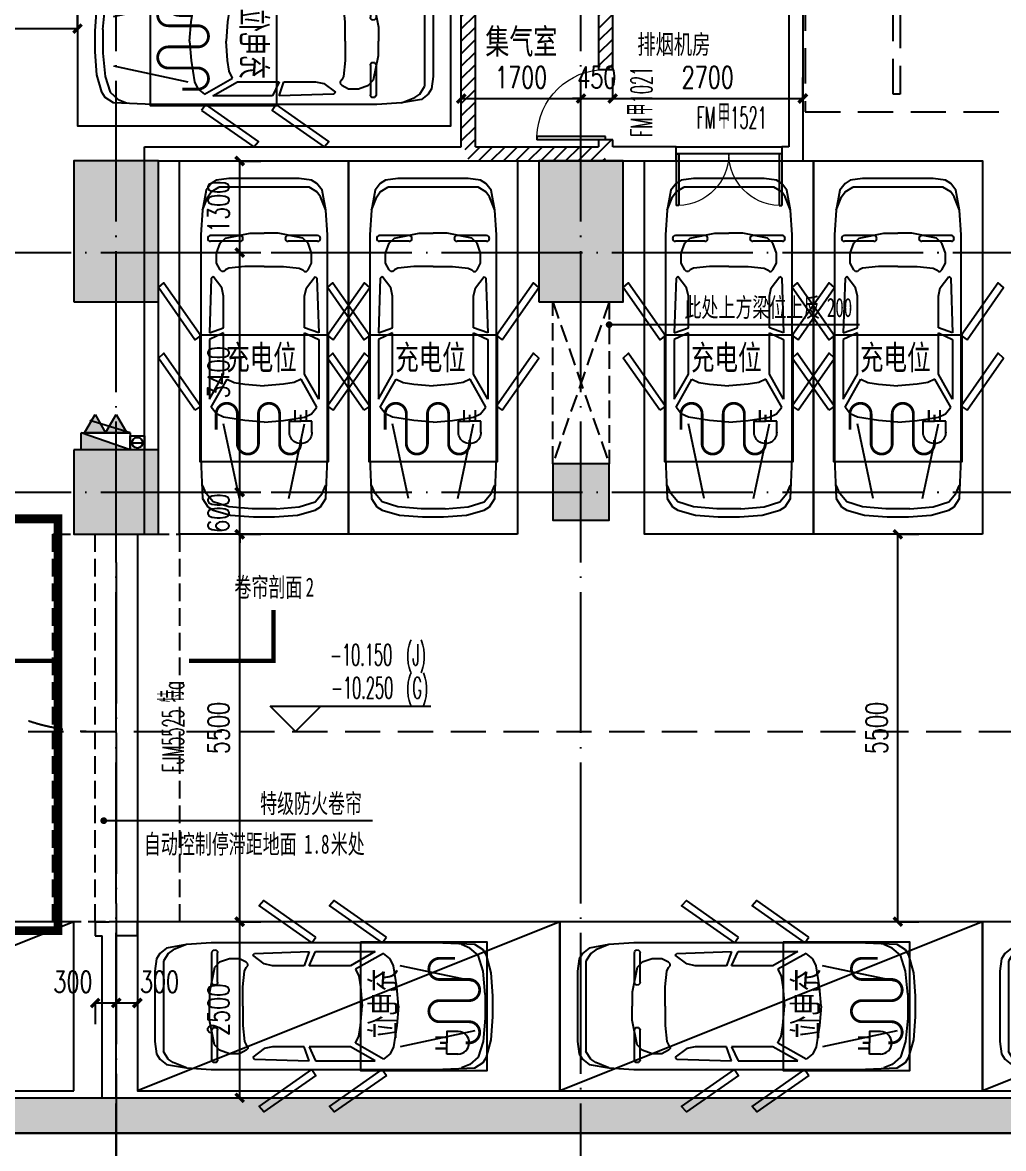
# Model space of a CAD drawing. Header units: millimetres. Extents: x 12325263 to 13848842, y -1463133 to 573208.
# Drawn here: x 12583266 to 12597197, y -1148606 to -1132621 of the extents above; entities that cross this region are included whole.
import ezdxf
from ezdxf.xclip import XClip

# ---------------------------------------------------------------- set-up
doc = ezdxf.new("R2010")
doc.units = ezdxf.units.MM
doc.header["$LTSCALE"] = 1000
doc.header["$XCLIPFRAME"] = 0
for name, pattern in [('__DASH', [0.35, 0.25, -0.1]), ('DASH', [0.35, 0.25, -0.1]), ('DASHED2', [0.375, 0.25, -0.125]), ('DOTE', [2.42, 2, -0.2, 0.02, -0.2]), ('地下室负三层平面图$0$-3F平面$0$$AUDIT_BAD_LTYPE2', [0])]:
    doc.linetypes.add(name, pattern=pattern)
for name, color, linetype in [('#s-灭火器', 20, 'Continuous'), ('-2F平面$0$COLUMN-CONCRETE', 6, 'Continuous'), ('-2F平面$0$WALL-SHATCH', 8, 'Continuous'), ('A-ANNO-DIMS', 83, 'Continuous'), ('A-ANNO-ELEV', 3, 'Continuous'), ('A-ANNO-SYMB', 3, 'Continuous'), ('A-ANNO-TEXT', 7, 'Continuous'), ('A-AXIS', 16, 'DOTE'), ('A-COLS', 6, 'Continuous'), ('A-WALL', 5, 'Continuous'), ('A-WALL-PATT', 8, 'Continuous'), ('A_WALL(防火墙)', 151, 'Continuous'), ('AXIS', 3, 'Continuous'), ('C-充电桩防火卷帘', 254, 'Continuous'), ('DOOR_FIRE', 1, 'Continuous'), ('DOOR_FIRE_TEXT', 7, 'Continuous'), ('EQUIP_消火栓', 7, 'Continuous'), ('PUB_DIM', 83, 'Continuous'), ('PUB_HATCH', 8, 'Continuous'), ('PUB_TEXT', 7, 'Continuous'), ('VPIPE-消防中', 3, 'Continuous'), ('WALL', 5, 'Continuous'), ('WINDOW_TEXT', 7, 'Continuous'), ('人防墙', 6, 'Continuous'), ('公寓机动车库', 23, 'Continuous'), ('水条件', 1, 'Continuous'), ('水沟+分水线', 133, 'Continuous'), ('车道中心线', 6, 'Continuous'), ('防火卷帘', 141, 'Continuous')]:
    doc.layers.add(name, color=color, linetype=linetype)
doc.layers.add('人防文字', color=3, linetype='Continuous', lineweight=15)
doc.styles.add('_TCH_DIM', font='SIMPLEX.shx', dxfattribs={"width": 0.7, "bigfont": 'GBCBIG.shx'})
doc.styles.add('_TCH_DIM_T3', font='SIMPLEX.shx', dxfattribs={"width": 0.705882, "bigfont": 'GBCBIG.shx'})
doc.styles.add('_TCH_WINDOW', font='SIMPLEX', dxfattribs={"width": 0.7, "height": 3.5, "bigfont": 'GBCBIG'})
doc.styles.add('TITXV', font='', dxfattribs={"width": 0.7})
doc.styles.add('宋体', font='', dxfattribs={"width": 0.65})
doc.styles.add('黑体', font='simhei.ttf', dxfattribs={"width": 0.7})
doc.styles.get('TITXV').set_extended_font_data('SimSun')
doc.styles.get('宋体').set_extended_font_data('SimSun')
doc.dimstyles.new('_TCH_ARCH&&120', dxfattribs={"dimtxt": 306, "dimasz": 120, "dimexe": 300, "dimexo": 360, "dimgap": 147, "dimtad": 1, "dimdec": 0, "dimzin": 0, "dimdsep": 46, "dimtxsty": '_TCH_DIM_T3', "dimblk": 'ARCHTICK', "dimcen": 0.09, "dimclrt": 7, "dimazin": 2, "dimtfac": 1, "dimtdec": 0, "dimtix": 1, "dimtmove": 2, "dimatfit": 3, "dimfxl": 1, "dimfxlon": 1, "dimtolj": 1, "dimtzin": 0, "dimarcsym": 0})
pattern_1 = [(45, (0, 89.76), (-88.388383, 88.388383), [])]

# ---------------------------------------------------------------- blocks, each defined once
blk = doc.blocks.new('asdgafgf20230228-rf2')
at = {"layer": '人防文字', "const_width": 125, "elevation": 0}
blk.add_lwpolyline([(6400, -20681), (12172, -20681), (12172, -26528), (6400, -26528)], close=True, dxfattribs=at)
blk = doc.blocks.new('_FZH')
blk.add_lwpolyline([(-0.5, -0.5), (0.5, -0.5), (0.5, 0.5), (-0.5, 0.5)], close=True)
at = {"layer": 'PUB_HATCH'}
blk.add_solid([(-0.5, -0.5), (0.5, -0.5), (-0.5, 0.5), (0.5, 0.5)], dxfattribs=at)
blk = doc.blocks.new('1-3F')
at = {"layer": 'A-COLS', "xscale": 1200, "yscale": 2000, "zscale": 2000}
for p in [(-19700, 300), (-13100, 300)]:
    blk.add_blockref('_FZH', p, dxfattribs=at)
at = {"layer": 'A-COLS', "rotation": 270}
for p, xscale, yscale, zscale in [((-19700, -3400), 1200, 1200, 1200), ((-13100, -3400), 800, 800, 800)]:
    blk.add_blockref('_FZH', p, dxfattribs=dict(at, xscale=xscale, yscale=yscale, zscale=zscale))
blk = doc.blocks.new('adgshg13--2F平面$0$A$C7F010FC0')
at = {"layer": '-2F平面$0$WALL-SHATCH'}
h = blk.add_hatch(color=256, dxfattribs=at)
h.dxf.hatch_style = 1
h.paths.add_polyline_path([(-60384, -16881), (-763, 197), (12588, -13153), (12588, -157996), (-162965, -188820), (-171262, -180523), (-171262, -31311), (-150707, -10756), (-131860, -7981), (-99162, -7981), (-99162, -4981), (-76620, -4981), (-70108, -16881)], flags=16)
h.paths.add_polyline_path([(-60091, -16381), (-647, 647), (12988, -12988), (12988, -158332), (-163101, -189250), (-171662, -180689), (-171662, -31145), (-150778, -10261), (-131897, -7481), (-99562, -7481), (-99562, -4581), (-76366, -4581), (-69908, -16381)])
at = {"layer": '-2F平面$0$COLUMN-CONCRETE'}
for points in [[(-60091, -16381), (-647, 647), (12988, -12988), (12988, -158332), (-163101, -189250), (-171662, -180689), (-171662, -31145), (-150778, -10261), (-131897, -7481), (-99562, -7481), (-99562, -4581), (-76366, -4581), (-69908, -16381)], [(-60384, -16881), (-763, 197), (12588, -13153), (12588, -157996), (-162965, -188820), (-171262, -180523), (-171262, -31311), (-150707, -10756), (-131860, -7981), (-99162, -7981), (-99162, -4981), (-76620, -4981), (-70108, -16881)]]:
    blk.add_lwpolyline(points, close=True, dxfattribs=at)
blk = doc.blocks.new('A$C2A3E77E8')
at = {"layer": 'WALL', "color": 1}
blk.add_blockref('adgshg13--2F平面$0$A$C7F010FC0', (561507.9, 205483.1), dxfattribs=at)
blk = doc.blocks.new('asdfasdfadgd')
at = {"layer": '车道中心线', "linetype": 'DASHED2', "ltscale": 2}
blk.add_line((-50, -18400), (39053, -18400), dxfattribs=at)
blk.add_arc((19653, -15400), 3000, 180, 270, dxfattribs=at)
blk = doc.blocks.new('asdfsfsdf')
at = {"color": 253, "linetype": '地下室负三层平面图$0$-3F平面$0$$AUDIT_BAD_LTYPE2', "transparency": 33554559, "extrusion": (0.000447791, 3.52996e-16, 1)}
for p, q in [((-500, -141, 0), (-725, -212, 0)), ((-169, -110, 0), (-500, -141, 0)), ((169, -110, 0), (-169, -110, 0)), ((169, -110, 0), (500, -141, 0)), ((500, -141, 0), (725, -212, 0)), ((-725, -212, 0), (-825, -329, 0)), ((-350, -259, 0), (-575, -1318, 0)), ((350, -259, 0), (575, -1318, 0)), ((725, -212, 0), (825, -329, 0)), ((-825, -329, 0), (-875, -447, 0)), ((825, -329, 0), (875, -447, 0)), ((-575, -1412, 0), (-675, -1459, 0)), ((-275, -1365, 0), (-575, -1412, 0)), ((0, -1341), (-275, -1365, 0)), ((0, -1341), (275, -1365, 0)), ((275, -1365, 0), (575, -1412, 0)), ((575, -1412, 0), (675, -1459, 0)), ((-675, -1459, 0), (-750, -1553, 0)), ((-750, -1553, 0), (-525, -1953, 0)), ((750, -1553, 0), (525, -1953, 0)), ((675, -1459, 0), (750, -1553, 0)), ((-775, -2518, 0), (-775, -1671, 0)), ((-775, -1671, 0), (-575, -2024, 0)), ((775, -1671, 0), (575, -2024, 0)), ((775, -2518, 0), (775, -1671, 0)), ((-525, -1953, 0), (-425, -1906, 0)), ((-425, -1906, 0), (-275, -1882, 0)), ((-275, -1882, 0), (0, -1859)), ((275, -1882, 0), (0, -1859)), ((425, -1906, 0), (275, -1882, 0)), ((525, -1953, 0), (425, -1906, 0)), ((-575, -2024, 0), (-575, -2612, 0)), ((575, -2024, 0), (575, -2612, 0)), ((-575, -2612, 0), (-775, -2518, 0)), ((575, -2612, 0), (775, -2518, 0)), ((-775, -2612, 0), (-575, -2682, 0)), ((-750, -3388, 0), (-775, -2612, 0)), ((-575, -2682, 0), (-575, -3129, 0)), ((775, -2612, 0), (575, -2682, 0)), ((575, -2682, 0), (575, -3129, 0)), ((750, -3388, 0), (775, -2612, 0)), ((-575, -3129, 0), (-600, -3247, 0)), ((575, -3129, 0), (600, -3247, 0)), ((-600, -3247, 0), (-725, -3412, 0)), ((600, -3247, 0), (725, -3412, 0)), ((-725, -3412, 0), (-750, -3388, 0)), ((-625, -3506, 0), (-675, -3600, 0)), ((-600, -3482, 0), (-625, -3506, 0)), ((-575, -3482, 0), (-600, -3482, 0)), ((-550, -3506, 0), (-575, -3482, 0)), ((-500, -3529, 0), (-550, -3506, 0)), ((500, -3529, 0), (550, -3506, 0)), ((550, -3506, 0), (575, -3482, 0)), ((575, -3482, 0), (600, -3482, 0)), ((600, -3482, 0), (625, -3506, 0)), ((625, -3506, 0), (675, -3600, 0)), ((725, -3412, 0), (750, -3388, 0)), ((-675, -3600, 0), (-675, -3741, 0)), ((-275, -3553, 0), (-500, -3529, 0)), ((0, -3553), (-275, -3553, 0)), ((0, -3553), (275, -3553, 0)), ((275, -3553, 0), (500, -3529, 0)), ((675, -3600, 0), (675, -3741, 0)), ((-675, -3741, 0), (-625, -3882, 0)), ((675, -3741, 0), (625, -3882, 0)), ((-625, -3882, 0), (-550, -3953, 0)), ((-550, -3953, 0), (-200, -4024, 0)), ((550, -3953, 0), (200, -4024, 0)), ((625, -3882, 0), (550, -3953, 0)), ((-200, -4024, 0), (0, -4024)), ((200, -4024, 0), (0, -4024)), ((-875, -4353, 0), (-800, -4541, 0)), ((875, -4353, 0), (800, -4541, 0)), ((-800, -4541, 0), (-750, -4612, 0)), ((-750, -4612, 0), (-641, -4680, 0)), ((750, -4612, 0), (641, -4680, 0)), ((800, -4541, 0), (750, -4612, 0)), ((641, -4680, 0), (-641, -4680, 0))]:
    blk.add_line(p, q, dxfattribs=at)
for points in [[(-475, -24), (-150, 0), (150, 0), (475, -24), (725, -94), (800, -141), (875, -259), (900, -824), (900, -4000), (875, -4353), (825, -4635), (750, -4729), (675, -4776), (500, -4800), (-500, -4800), (-675, -4776), (-750, -4729), (-825, -4635), (-875, -4353), (-900, -4000), (-900, -824), (-875, -259), (-800, -141), (-725, -94)], [(-982, -1513), (-1500, -2253), (-1425, -2321), (-900, -1571)]]:
    blk.add_lwpolyline(points, close=True, dxfattribs=at)
at = {"color": 253, "linetype": '地下室负三层平面图$0$-3F平面$0$$AUDIT_BAD_LTYPE2', "transparency": 33554559, "extrusion": (0.000447791, 3.52996e-16, 1), "elevation": 0}
for points in [[(982, -1513), (1500, -2253), (1425, -2321), (900, -1571)], [(-900, -2571), (-982, -2513), (-1500, -3253), (-1425, -3321)], [(982, -2513), (1500, -3253), (1425, -3321), (900, -2571)]]:
    blk.add_lwpolyline(points, close=True, dxfattribs=at)
blk = doc.blocks.new('A$C10563155')
h = blk.add_hatch()
h.set_pattern_fill('ANSI31', color=256, scale=1000, angle=-90)
h.set_pattern_definition([(315, (0.02, 4800), (1122.53, 1122.53), [])])
h.paths.add_polyline_path([(1445, 520), (1605, 520), (1605, 680), (1605, 840), (1445, 840, 0.989863)])
for p, q in [((0, 2400), (6000, 0)), ((4860, 1540), (4860, 1960)), ((4900, 2000), (4900, 2000)), ((4940, 1540), (4940, 1960)), ((4860, 440), (4860, 860)), ((4900, 900), (4900, 900)), ((4940, 440), (4940, 860)), ((1605, 520), (1605, 680)), ((1445, 520), (1605, 520)), ((4900, 400), (4900, 400))]:
    blk.add_line(p, q)
for points in [[(0, 0), (0, 2400), (6000, 2400), (6000, 0)], [(2831, 2110), (2831, 290), (1031, 290), (1031, 2110)]]:
    blk.add_lwpolyline(points, close=True)
at = {"const_width": 40}
blk.add_lwpolyline([(1487, 1880), (1710, 1880, -1), (1710, 1580), (1289, 1580, 1), (1289, 1280), (1710, 1280, -1), (1710, 980), (1289, 980, 1), (1289, 680), (1337, 680)], format="xyb", dxfattribs=at)
blk.add_lwpolyline([(1449, 520, -1), (1445, 840), (1605, 840), (1605, 680)], format="xyb")
at = {"const_width": 30}
for points in [[(1605, 760), (1766, 760)], [(1605, 680), (1700, 680)], [(1605, 600), (1766, 600)]]:
    blk.add_lwpolyline(points, dxfattribs=at)
for centre, start, end in [((4900, 1960), 90, 180), ((4900, 1960), 0, 90), ((4900, 1540), 180, 270), ((4900, 1540), 270, 0), ((4900, 860), 90, 180), ((4900, 860), 0, 90), ((4900, 440), 180, 270), ((4900, 440), 180, 270), ((4900, 440), 270, 0), ((4900, 440), 270, 0)]:
    blk.add_arc(centre, 40, start, end)
at = {"rotation": 90}
blk.add_blockref('asdfsfsdf', (950, 1200), dxfattribs=at)
at = {"insert": (2685, 1738), "char_height": 350, "attachment_point": 1, "rotation": 270, "style": '黑体'}
blk.add_mtext_dynamic_manual_height_columns('充电位', width=1328.11, gutter_width=1750, heights=[0], dxfattribs=at)
blk = doc.blocks.new('车位')
h = blk.add_hatch()
h.set_pattern_fill('ANSI31', color=256, scale=1000)
h.set_pattern_definition([(45, (-2400, -5300), (-1122.53, 1122.53), [])])
h.paths.add_polyline_path([(1880, -3855), (1880, -3695), (1720, -3695), (1560, -3695), (1560, -3855, 0.989863)])
for p, q in [((400, -1100), (400, -1100)), ((860, -1060), (440, -1060)), ((1500, -1100), (1500, -1100)), ((1960, -1060), (1540, -1060)), ((2000, -1100), (2000, -1100)), ((860, -1140), (440, -1140)), ((1960, -1140), (1540, -1140)), ((1880, -3695), (1720, -3695)), ((1880, -3855), (1880, -3695))]:
    blk.add_line(p, q)
for points in [[(2400, -5300), (0, -5300), (0, 0), (2400, 0)], [(290, -2469), (2110, -2469), (2110, -4269), (290, -4269)]]:
    blk.add_lwpolyline(points, close=True)
at = {"const_width": 40}
blk.add_lwpolyline([(520, -3813), (520, -3590, -1), (820, -3590), (820, -4011, 1), (1120, -4011), (1120, -3590, -1), (1420, -3590), (1420, -4011, 1), (1720, -4011), (1720, -3963)], format="xyb", dxfattribs=at)
at = {"const_width": 30}
for points in [[(1640, -3695), (1640, -3534)], [(1720, -3695), (1720, -3600)], [(1800, -3695), (1800, -3534)]]:
    blk.add_lwpolyline(points, dxfattribs=at)
blk.add_lwpolyline([(1880, -3851, -1), (1560, -3855), (1560, -3695), (1720, -3695)], format="xyb")
for centre, start, end in [((440, -1100), 90, 180), ((440, -1100), 180, 270), ((860, -1100), 0, 90), ((860, -1100), 270, 0), ((1540, -1100), 90, 180), ((1540, -1100), 180, 270), ((1960, -1100), 0, 90), ((1960, -1100), 0, 90), ((1960, -1100), 270, 0), ((1960, -1100), 270, 0)]:
    blk.add_arc(centre, 40, start, end)
at = {"xscale": -1, "rotation": 180}
blk.add_blockref('asdfsfsdf', (1200, -5050), dxfattribs=at)
at = {"insert": (662, -2615), "char_height": 350, "attachment_point": 1, "rotation": 360, "style": '黑体'}
blk.add_mtext_dynamic_manual_height_columns('充电位', width=1328.11, gutter_width=1750, heights=[0], dxfattribs=at)
blk = doc.blocks.new('A$C18591698')
at = {"linetype": 'DASHED2', "ltscale": 2}
for points in [[(0, 2400), (0, 0), (5300, 0), (5300, 2400)], [(1250, 2150), (1350, 2150), (1350, 250), (1250, 250)]]:
    blk.add_lwpolyline(points, close=True, dxfattribs=at)
blk = doc.blocks.new('管位')
at = {"layer": '水条件'}
blk.add_line((12573126, 675360), (12573126, 675160), dxfattribs=at)
blk.add_lwpolyline([(12573026, 675360), (12573226, 675360), (12573226, 675160), (12573026, 675160)], close=True, dxfattribs=at)
blk = doc.blocks.new('灭火器')
at = {"layer": '#s-灭火器', "ltscale": 1000}
for points in [[(292444, 59707), (292144, 59707), (292294, 59447)], [(292744, 59707), (292444, 59707), (292594, 59447)]]:
    blk.add_hatch(color=256, dxfattribs=at).paths.add_polyline_path(points)
for points in [[(292294, 59447), (292444, 59707), (292144, 59707)], [(292594, 59447), (292744, 59707), (292444, 59707)]]:
    blk.add_lwpolyline(points, close=True, dxfattribs=at)
blk = doc.blocks.new('$TWTSYS$00000508')
for p, q in [((-0.5, 0.5), (0.324, 1.224)), ((-0.5, 0.5), (-0.5, -0.5)), ((-0.5, -0.5), (0.5, 0.5)), ((0.5, 0.5), (-0.5, 0.5)), ((0.5, -0.5), (0.5, 0.5)), ((-0.5, -0.5), (0.5, -0.5))]:
    blk.add_line(p, q)
blk.add_solid([(0.5, -0.5), (0.5, 0.5), (-0.5, -0.5)])
blk = doc.blocks.new('消火栓')
at = {"layer": '#s-灭火器', "rotation": 180.0000000000001}
blk.add_blockref('灭火器', (12864422, 734932), dxfattribs=at)
at = {"layer": 'EQUIP_消火栓', "xscale": 700, "yscale": 240, "zscale": 700}
blk.add_blockref('$TWTSYS$00000508', (12571978, 675105), dxfattribs=at)
blk = doc.blocks.new('asdfasfads')
at = {"layer": 'VPIPE-消防中'}
blk.add_circle((19900, -14950), 75, dxfattribs=at)
at = {"xscale": -1}
blk.add_blockref('消火栓', (12591428, -690035), dxfattribs=at)
at = {"layer": '水条件', "rotation": 90}
blk.add_blockref('管位', (695160, -12588076), dxfattribs=at)
blk = doc.blocks.new('qlzw')
at = {"layer": 'A-AXIS'}
for p, q in [((12451166.8, 979489.8), (12451166.8, 1082089.8)), ((12457766.8, 979489.8), (12457766.8, 1082089.8)), ((12404966.8, 995989.8), (12486866.8, 995989.8)), ((12404966.8, 992589.8), (12485416.8, 992589.8)), ((12451166.8, 991589.8), (12451166.8, 977939.8))]:
    blk.add_line(p, q, dxfattribs=at)
blk = doc.blocks.new('_ArchTick')
at = {"color": 0, "linetype": 'ByBlock', "const_width": 0.4}
blk.add_lwpolyline([(-0.5, -0.5), (0.5, 0.5)], dxfattribs=at)
blk = doc.blocks.new('*D3780')
at = {"layer": 'A-ANNO-DIMS', "color": 0, "lineweight": -2, "transparency": 16777216}
for p, q in [((12584297, -1146539), (12584297, -1146840)), ((12584297, -1146540), (12584597, -1146540)), ((12584597, -1146539), (12584597, -1146840))]:
    blk.add_line(p, q, dxfattribs=at)
at = {"layer": 'Defpoints', "color": 0, "transparency": 16777216}
for p in [(12584297, -1145587), (12584597, -1145587), (12584597, -1146540)]:
    blk.add_point(p, dxfattribs=at)
at = {"layer": 'A-ANNO-DIMS', "color": 0, "lineweight": -2, "transparency": 16777216, "xscale": 120, "yscale": 120, "zscale": 120, "rotation": 180}
blk.add_blockref('_ArchTick', (12584297, -1146540), dxfattribs=at)
at = {"layer": 'A-ANNO-DIMS', "color": 0, "lineweight": -2, "transparency": 16777216, "xscale": 120, "yscale": 120, "zscale": 120}
blk.add_blockref('_ArchTick', (12584597, -1146540), dxfattribs=at)
at = {"layer": 'A-ANNO-DIMS', "color": 7, "transparency": 16777216, "insert": (12583982, -1146240), "char_height": 306, "attachment_point": 5, "style": '_TCH_DIM_T3'}
blk.add_mtext('\\A1;300', dxfattribs=at)
blk = doc.blocks.new('*D3781')
at = {"layer": 'A-ANNO-DIMS', "color": 0, "lineweight": -2, "transparency": 16777216}
for p, q in [((12584597, -1146539), (12584597, -1146840)), ((12584597, -1146540), (12584897, -1146540)), ((12584897, -1146539), (12584897, -1146840))]:
    blk.add_line(p, q, dxfattribs=at)
at = {"layer": 'Defpoints', "color": 0, "transparency": 16777216}
for p in [(12584597, -1145587), (12584897, -1145587), (12584897, -1146540)]:
    blk.add_point(p, dxfattribs=at)
at = {"layer": 'A-ANNO-DIMS', "color": 0, "lineweight": -2, "transparency": 16777216, "xscale": 120, "yscale": 120, "zscale": 120, "rotation": 180}
blk.add_blockref('_ArchTick', (12584597, -1146540), dxfattribs=at)
at = {"layer": 'A-ANNO-DIMS', "color": 0, "lineweight": -2, "transparency": 16777216, "xscale": 120, "yscale": 120, "zscale": 120}
blk.add_blockref('_ArchTick', (12584897, -1146540), dxfattribs=at)
at = {"layer": 'A-ANNO-DIMS', "color": 7, "transparency": 16777216, "insert": (12585211, -1146240), "char_height": 306, "attachment_point": 5, "style": '_TCH_DIM_T3'}
blk.add_mtext('\\A1;300', dxfattribs=at)
blk = doc.blocks.new('*D3867')
at = {"layer": 'Defpoints', "color": 0, "transparency": 16777216}
for p in [(12585117, -1134587), (12586350, -1134587), (12585117, -1135887)]:
    blk.add_point(p, dxfattribs=at)
at = {"layer": 'PUB_DIM', "color": 0, "lineweight": -2, "transparency": 16777216}
for p, q in [((12586349, -1134587), (12586650, -1134587)), ((12586350, -1135887), (12586350, -1134587)), ((12586349, -1135887), (12586650, -1135887))]:
    blk.add_line(p, q, dxfattribs=at)
at = {"layer": 'PUB_DIM', "color": 0, "lineweight": -2, "transparency": 16777216, "xscale": 120, "yscale": 120, "zscale": 120}
for p, rotation in [((12586350, -1134587), 90), ((12586350, -1135887), 270)]:
    blk.add_blockref('_ArchTick', p, dxfattribs=dict(at, rotation=rotation))
at = {"layer": 'PUB_DIM', "color": 7, "transparency": 16777216, "insert": (12586050, -1135237), "char_height": 306, "attachment_point": 5, "rotation": 90, "style": '_TCH_DIM_T3'}
blk.add_mtext('\\A1;1300', dxfattribs=at)
blk = doc.blocks.new('*D3868')
at = {"layer": 'Defpoints', "color": 0, "transparency": 16777216}
for p in [(12585117, -1135887), (12586350, -1135887), (12585117, -1139287)]:
    blk.add_point(p, dxfattribs=at)
at = {"layer": 'PUB_DIM', "color": 0, "lineweight": -2, "transparency": 16777216}
for p, q in [((12586349, -1135887), (12586650, -1135887)), ((12586350, -1139287), (12586350, -1135887)), ((12586349, -1139287), (12586650, -1139287))]:
    blk.add_line(p, q, dxfattribs=at)
at = {"layer": 'PUB_DIM', "color": 0, "lineweight": -2, "transparency": 16777216, "xscale": 120, "yscale": 120, "zscale": 120}
for p, rotation in [((12586350, -1135887), 90), ((12586350, -1139287), 270)]:
    blk.add_blockref('_ArchTick', p, dxfattribs=dict(at, rotation=rotation))
at = {"layer": 'PUB_DIM', "color": 7, "transparency": 16777216, "insert": (12586050, -1137587), "char_height": 306, "attachment_point": 5, "rotation": 90, "style": '_TCH_DIM_T3'}
blk.add_mtext('\\A1;3400', dxfattribs=at)
blk = doc.blocks.new('*D3869')
at = {"layer": 'Defpoints', "color": 0, "transparency": 16777216}
for p in [(12585117, -1139287), (12586350, -1139287), (12585117, -1139887)]:
    blk.add_point(p, dxfattribs=at)
at = {"layer": 'PUB_DIM', "color": 0, "lineweight": -2, "transparency": 16777216}
for p, q in [((12586350, -1139287), (12586350, -1139167)), ((12586349, -1139287), (12586650, -1139287)), ((12586350, -1139887), (12586350, -1139287)), ((12586349, -1139887), (12586650, -1139887)), ((12586350, -1139887), (12586350, -1140007))]:
    blk.add_line(p, q, dxfattribs=at)
at = {"layer": 'PUB_DIM', "color": 0, "lineweight": -2, "transparency": 16777216, "xscale": 120, "yscale": 120, "zscale": 120}
for p, rotation in [((12586350, -1139287), 270), ((12586350, -1139887), 90)]:
    blk.add_blockref('_ArchTick', p, dxfattribs=dict(at, rotation=rotation))
at = {"layer": 'PUB_DIM', "color": 7, "transparency": 16777216, "insert": (12586050, -1139587), "char_height": 306, "attachment_point": 5, "rotation": 90, "style": '_TCH_DIM_T3'}
blk.add_mtext('\\A1;600', dxfattribs=at)
blk = doc.blocks.new('*D3870')
at = {"layer": 'Defpoints', "color": 0, "transparency": 16777216}
for p in [(12585117, -1139887), (12586350, -1139887), (12585117, -1145387)]:
    blk.add_point(p, dxfattribs=at)
at = {"layer": 'PUB_DIM', "color": 0, "lineweight": -2, "transparency": 16777216}
for p, q in [((12586349, -1139887), (12586650, -1139887)), ((12586350, -1145387), (12586350, -1139887)), ((12586349, -1145387), (12586650, -1145387))]:
    blk.add_line(p, q, dxfattribs=at)
at = {"layer": 'PUB_DIM', "color": 0, "lineweight": -2, "transparency": 16777216, "xscale": 120, "yscale": 120, "zscale": 120}
for p, rotation in [((12586350, -1139887), 90), ((12586350, -1145387), 270)]:
    blk.add_blockref('_ArchTick', p, dxfattribs=dict(at, rotation=rotation))
at = {"layer": 'PUB_DIM', "color": 7, "transparency": 16777216, "insert": (12586050, -1142637), "char_height": 306, "attachment_point": 5, "rotation": 90, "style": '_TCH_DIM_T3'}
blk.add_mtext('\\A1;5500', dxfattribs=at)
blk = doc.blocks.new('*D3871')
at = {"layer": 'Defpoints', "color": 0, "transparency": 16777216}
for p in [(12585117, -1145387), (12586350, -1145387), (12585117, -1147887)]:
    blk.add_point(p, dxfattribs=at)
at = {"layer": 'PUB_DIM', "color": 0, "lineweight": -2, "transparency": 16777216}
for p, q in [((12586349, -1145387), (12586650, -1145387)), ((12586350, -1147887), (12586350, -1145387)), ((12586349, -1147887), (12586650, -1147887))]:
    blk.add_line(p, q, dxfattribs=at)
at = {"layer": 'PUB_DIM', "color": 0, "lineweight": -2, "transparency": 16777216, "xscale": 120, "yscale": 120, "zscale": 120}
for p, rotation in [((12586350, -1145387), 90), ((12586350, -1147887), 270)]:
    blk.add_blockref('_ArchTick', p, dxfattribs=dict(at, rotation=rotation))
at = {"layer": 'PUB_DIM', "color": 7, "transparency": 16777216, "insert": (12586050, -1146637), "char_height": 306, "attachment_point": 5, "rotation": 90, "style": '_TCH_DIM_T3'}
blk.add_mtext('\\A1;2500', dxfattribs=at)
blk = doc.blocks.new('*D3872')
at = {"layer": 'Defpoints', "color": 0, "transparency": 16777216}
for p in [(12594347, -1133700), (12591647, -1134587), (12594347, -1134587)]:
    blk.add_point(p, dxfattribs=at)
at = {"layer": 'PUB_DIM', "color": 0, "lineweight": -2, "transparency": 16777216}
for p, q in [((12591647, -1133701), (12591647, -1133400)), ((12594347, -1133701), (12594347, -1133400)), ((12591647, -1133700), (12594347, -1133700))]:
    blk.add_line(p, q, dxfattribs=at)
at = {"layer": 'PUB_DIM', "color": 0, "lineweight": -2, "transparency": 16777216, "xscale": 120, "yscale": 120, "zscale": 120, "rotation": 180}
blk.add_blockref('_ArchTick', (12591647, -1133700), dxfattribs=at)
at = {"layer": 'PUB_DIM', "color": 0, "lineweight": -2, "transparency": 16777216, "xscale": 120, "yscale": 120, "zscale": 120}
blk.add_blockref('_ArchTick', (12594347, -1133700), dxfattribs=at)
at = {"layer": 'PUB_DIM', "color": 7, "transparency": 16777216, "insert": (12592997, -1133400), "char_height": 306, "attachment_point": 5, "style": '_TCH_DIM_T3'}
blk.add_mtext('\\A1;2700', dxfattribs=at)
blk = doc.blocks.new('*D3873')
at = {"layer": 'Defpoints', "color": 0, "transparency": 16777216}
for p in [(12591647, -1133700), (12591197, -1134587), (12591647, -1134587)]:
    blk.add_point(p, dxfattribs=at)
at = {"layer": 'PUB_DIM', "color": 0, "lineweight": -2, "transparency": 16777216}
for p, q in [((12591197, -1133701), (12591197, -1133400)), ((12591647, -1133701), (12591647, -1133400)), ((12591197, -1133700), (12591077, -1133700)), ((12591197, -1133700), (12591647, -1133700)), ((12591647, -1133700), (12591767, -1133700))]:
    blk.add_line(p, q, dxfattribs=at)
at = {"layer": 'PUB_DIM', "color": 0, "lineweight": -2, "transparency": 16777216, "xscale": 120, "yscale": 120, "zscale": 120}
blk.add_blockref('_ArchTick', (12591197, -1133700), dxfattribs=at)
at = {"layer": 'PUB_DIM', "color": 0, "lineweight": -2, "transparency": 16777216, "xscale": 120, "yscale": 120, "zscale": 120, "rotation": 180}
blk.add_blockref('_ArchTick', (12591647, -1133700), dxfattribs=at)
at = {"layer": 'PUB_DIM', "color": 7, "transparency": 16777216, "insert": (12591422, -1133400), "char_height": 306, "attachment_point": 5, "style": '_TCH_DIM_T3'}
blk.add_mtext('\\A1;450', dxfattribs=at)
blk = doc.blocks.new('*D3874')
at = {"layer": 'Defpoints', "color": 0, "transparency": 16777216}
for p in [(12591197, -1133700), (12589497, -1134587), (12591197, -1134587)]:
    blk.add_point(p, dxfattribs=at)
at = {"layer": 'PUB_DIM', "color": 0, "lineweight": -2, "transparency": 16777216}
for p, q in [((12589497, -1133701), (12589497, -1133400)), ((12591197, -1133701), (12591197, -1133400)), ((12589497, -1133700), (12591197, -1133700))]:
    blk.add_line(p, q, dxfattribs=at)
at = {"layer": 'PUB_DIM', "color": 0, "lineweight": -2, "transparency": 16777216, "xscale": 120, "yscale": 120, "zscale": 120, "rotation": 180}
blk.add_blockref('_ArchTick', (12589497, -1133700), dxfattribs=at)
at = {"layer": 'PUB_DIM', "color": 0, "lineweight": -2, "transparency": 16777216, "xscale": 120, "yscale": 120, "zscale": 120}
blk.add_blockref('_ArchTick', (12591197, -1133700), dxfattribs=at)
at = {"layer": 'PUB_DIM', "color": 7, "transparency": 16777216, "insert": (12590347, -1133400), "char_height": 306, "attachment_point": 5, "style": '_TCH_DIM_T3'}
blk.add_mtext('\\A1;1700', dxfattribs=at)
blk = doc.blocks.new('*D3999')
at = {"layer": 'Defpoints', "color": 0, "transparency": 16777216}
for p in [(12584047, -1132708), (12578547, -1133437), (12584047, -1133437)]:
    blk.add_point(p, dxfattribs=at)
at = {"layer": 'PUB_DIM', "color": 0, "lineweight": -2, "transparency": 16777216}
for p, q in [((12578547, -1132709), (12578547, -1132408)), ((12584047, -1132709), (12584047, -1132408)), ((12578547, -1132708), (12584047, -1132708))]:
    blk.add_line(p, q, dxfattribs=at)
at = {"layer": 'PUB_DIM', "color": 0, "lineweight": -2, "transparency": 16777216, "xscale": 120, "yscale": 120, "zscale": 120, "rotation": 180}
blk.add_blockref('_ArchTick', (12578547, -1132708), dxfattribs=at)
at = {"layer": 'PUB_DIM', "color": 0, "lineweight": -2, "transparency": 16777216, "xscale": 120, "yscale": 120, "zscale": 120}
blk.add_blockref('_ArchTick', (12584047, -1132708), dxfattribs=at)
at = {"layer": 'PUB_DIM', "color": 7, "transparency": 16777216, "insert": (12581297, -1132408), "char_height": 306, "attachment_point": 5, "style": '_TCH_DIM_T3'}
blk.add_mtext('\\A1;5500', dxfattribs=at)
blk = doc.blocks.new('*D4055')
at = {"layer": 'A-ANNO-DIMS', "color": 0, "lineweight": -2, "transparency": 16777216}
for p, q in [((12595695, -1139887), (12595996, -1139887)), ((12595696, -1145387), (12595696, -1139887)), ((12595695, -1145387), (12595996, -1145387))]:
    blk.add_line(p, q, dxfattribs=at)
at = {"layer": 'Defpoints', "color": 0, "transparency": 16777216}
for p in [(12594497, -1139887), (12595696, -1139887), (12594497, -1145387)]:
    blk.add_point(p, dxfattribs=at)
at = {"layer": 'A-ANNO-DIMS', "color": 0, "lineweight": -2, "transparency": 16777216, "xscale": 120, "yscale": 120, "zscale": 120}
for p, rotation in [((12595696, -1139887), 90), ((12595696, -1145387), 270)]:
    blk.add_blockref('_ArchTick', p, dxfattribs=dict(at, rotation=rotation))
at = {"layer": 'A-ANNO-DIMS', "color": 7, "transparency": 16777216, "insert": (12595396, -1142637), "char_height": 306, "attachment_point": 5, "rotation": 90, "style": '_TCH_DIM_T3'}
blk.add_mtext('\\A1;5500', dxfattribs=at)
blk = doc.blocks.new('$DorLib2D$00000001')
for p, q in [((0.45, 0.975), (0.5, 0.975)), ((0.45, 0), (0.45, 0.975)), ((0.5, 0), (0.5, 0.975)), ((0.5, 0), (0.45, 0))]:
    blk.add_line(p, q)
at = {"lineweight": 13}
blk.add_arc((0.475, 0), 0.975, 91.4693, 180, dxfattribs=at)
blk = doc.blocks.new('$DorLib2D$00000002')
for p, q in [((-0.5, 0), (-0.5, 0.4875)), ((-0.475, 0.4875), (-0.5, 0.4875)), ((-0.475, 0), (-0.475, 0.4875)), ((0.475, 0), (0.475, 0.4875)), ((0.475, 0.4875), (0.5, 0.4875)), ((0.5, 0), (0.5, 0.4875)), ((-0.5, 0), (-0.475, 0)), ((0.5, 0), (0.475, 0))]:
    blk.add_line(p, q)
at = {"lineweight": 13}
for centre, start, end in [((-0.4875, 0), 0, 88.53072), ((0.4875, 0), 91.46928, 180)]:
    blk.add_arc(centre, 0.4875, start, end, dxfattribs=at)
blk = doc.blocks.new('$DorLib2D$00000037')
at = {"linetype": 'DASH'}
blk.add_line((0.5, 0), (-0.5, 0), dxfattribs=at)

msp = doc.modelspace()

# ---------------------------------------------------------------- hatches: boundary and pattern name
at = {"layer": 'A-WALL-PATT'}
h = msp.add_hatch(dxfattribs=at)
h.set_pattern_fill('普通砖', color=256, scale=50, style=0)
h.set_pattern_definition(pattern_1)
h.paths.add_polyline_path([(12591446.8, -1131136.7), (12591446.8, -1133286.8), (12591646.8, -1133286.8), (12591646.8, -1131136.7)])
h = msp.add_hatch(dxfattribs=at)
h.set_pattern_fill('普通砖', color=256, scale=50, style=0)
h.set_pattern_definition(pattern_1)
h.paths.add_polyline_path([(12589596.8, -1134453.4), (12589696.8, -1134386.8), (12589696.8, -1131886.7), (12589496.8, -1131886.7), (12589496.8, -1134386.8)])
h = msp.add_hatch(dxfattribs=at)
h.set_pattern_fill('普通砖', color=256, scale=50, style=0)
h.set_pattern_definition(pattern_1)
h.paths.add_polyline_path([(12591646.8, -1134386.8), (12591646.8, -1134286.8), (12591446.8, -1134286.8), (12591446.8, -1134386.8), (12591546.8, -1134453.4)])
h = msp.add_hatch(dxfattribs=at)
h.set_pattern_fill('普通砖', color=256, scale=50, style=0)
h.set_pattern_definition(pattern_1)
h.paths.add_polyline_path([(12589596.8, -1134453.4), (12589596.8, -1134586.8), (12591546.8, -1134586.8), (12591546.8, -1134453.4), (12591446.8, -1134386.8), (12589696.8, -1134386.8)])
at = {"layer": 'PUB_HATCH'}
for points in [[(12504241.6, -1148386.9), (12584496.8, -1148386.7), (12584496.8, -1147886.7), (12504241.6, -1147886.9)], [(12584496.8, -1147886.7), (12584496.8, -1148386.7), (12613949.5, -1148386.7), (12613529.6, -1147886.7)]]:
    msp.add_hatch(color=256, dxfattribs=at).paths.add_polyline_path(points)

# ---------------------------------------------------------------- linework, layer by layer
at = {"layer": 'A-ANNO-ELEV'}
for p, q in [((12587144.6, -1142686.7), (12586784.6, -1142326.7)), ((12586784.6, -1142326.7), (12589064.6, -1142326.7)), ((12587144.6, -1142686.7), (12587504.6, -1142326.7))]:
    msp.add_line(p, q, dxfattribs=at)
at = {"layer": 'A-ANNO-SYMB', "const_width": 60}
for points in [[(12583768.1, -1141683.2), (12582568.1, -1141683.2), (12582568.1, -1140963.2)], [(12586830, -1140963.2), (12586830, -1141683.2), (12585630, -1141683.2)]]:
    msp.add_lwpolyline(points, dxfattribs=at)
at = {"layer": 'A-WALL'}
for p, q in [((12594146.8, -1131136.7), (12594146.8, -1134386.8)), ((12594346.8, -1131136.7), (12594346.8, -1134586.8)), ((12584996.8, -1139886.8), (12584996.8, -1134386.8)), ((12584996.8, -1134386.8), (12589496.8, -1134386.8)), ((12592546.8, -1134386.8), (12591646.8, -1134386.8)), ((12592546.8, -1134586.8), (12592546.8, -1134386.8)), ((12594146.8, -1134386.8), (12594046.8, -1134386.8)), ((12594046.8, -1134386.8), (12594046.8, -1134586.8)), ((12585196.8, -1139886.8), (12585196.8, -1134586.8)), ((12585196.8, -1134586.8), (12589596.8, -1134586.8)), ((12591546.8, -1134586.8), (12592546.8, -1134586.8)), ((12594046.8, -1134586.8), (12594346.8, -1134586.8)), ((12584996.8, -1139886.8), (12585196.8, -1139886.8)), ((12584296.8, -1145386.8), (12584496.8, -1145386.8)), ((12584296.8, -1145386.8), (12584296.8, -1145586.8)), ((12584896.8, -1145386.8), (12584496.8, -1145386.8)), ((12584896.8, -1145586.8), (12584896.8, -1145386.8)), ((12584296.8, -1145586.8), (12584396.8, -1145586.8)), ((12584396.8, -1147886.7), (12584396.8, -1145586.8)), ((12584596.8, -1147886.7), (12584596.8, -1145586.8)), ((12584896.8, -1145586.8), (12584596.8, -1145586.8)), ((12504241.6, -1147886.9), (12584496.8, -1147886.7)), ((12584496.8, -1147886.7), (12613529.6, -1147886.7)), ((12504241.6, -1148386.9), (12584496.8, -1148386.7)), ((12584496.8, -1148386.7), (12613949.5, -1148386.7))]:
    msp.add_line(p, q, dxfattribs=at)
at = {"layer": 'A_WALL(防火墙)'}
for p, q in [((12591446.8, -1131136.7), (12591446.8, -1133286.8)), ((12591646.8, -1133286.8), (12591646.8, -1131136.7)), ((12589496.8, -1134386.8), (12589496.8, -1131886.7)), ((12589696.8, -1134386.8), (12589696.8, -1131886.7)), ((12591446.8, -1133286.8), (12591646.8, -1133286.8)), ((12591646.8, -1134286.8), (12591446.8, -1134286.8)), ((12591446.8, -1134286.8), (12591446.8, -1134386.8)), ((12591646.8, -1134386.8), (12591646.8, -1134286.8)), ((12589696.8, -1134386.8), (12591446.8, -1134386.8)), ((12589596.8, -1134586.8), (12591546.8, -1134586.8))]:
    msp.add_line(p, q, dxfattribs=at)
at = {"layer": 'AXIS'}
for p, q in [((12591596.8, -1136910), (12592130, -1136910)), ((12592130, -1136910), (12595149.7, -1136910)), ((12584419.5, -1143952), (12585138.7, -1143952)), ((12585138.7, -1143952), (12588236.4, -1143952))]:
    msp.add_line(p, q, dxfattribs=at)
at = {"layer": 'AXIS', "const_width": 48}
for points in [[(12591572.8, -1136910, 1), (12591620.8, -1136910, 1)], [(12584395.5, -1143952, 1), (12584443.5, -1143952, 1)]]:
    msp.add_lwpolyline(points, format="xyb", close=True, dxfattribs=at)
at = {"layer": 'C-充电桩防火卷帘', "linetype": '__DASH'}
msp.add_lwpolyline([(12584296.8, -1145386.8), (12584296.8, -1139886.8)], dxfattribs=at)
at = {"layer": 'DOOR_FIRE'}
msp.add_lwpolyline([(12592546.8, -1134386.8), (12594046.8, -1134386.8), (12594046.8, -1134486.8), (12592546.8, -1134486.8)], close=True, dxfattribs=at)
at = {"layer": 'PUB_HATCH', "elevation": 0}
msp.add_lwpolyline([(12623606.4, -1093259.1), (12613949.5, -1148386.7), (12558304.4, -1148386.9)], dxfattribs=at)
at = {"layer": '水沟+分水线'}
msp.add_lwpolyline([(12571496.8, -1147886.7), (12608996.8, -1147886.7)], dxfattribs=at)
at = {"layer": '防火卷帘', "color": 6, "linetype": '__DASH'}
for p, q in [((12590796.8, -1136586.8), (12591596.8, -1138886.8)), ((12591596.8, -1136586.8), (12590796.8, -1138886.8))]:
    msp.add_line(p, q, dxfattribs=at)
for points in [[(12590796.8, -1138886.9), (12590796.8, -1136586.8), (12591596.8, -1136586.8), (12591596.8, -1138886.8)], [(12585496.8, -1145386.8), (12583696.8, -1145386.8), (12583696.8, -1139886.8), (12585496.8, -1139886.8)]]:
    msp.add_lwpolyline(points, close=True, dxfattribs=at)

# ---------------------------------------------------------------- block references
ref = msp.add_blockref('A$C2A3E77E8', (12039933.3, -1095474.8), dxfattribs=dict(rotation=350.0412492537527))
XClip(ref).set_block_clipping_path([(574517.6328491271, 127502.2367430634), (563167.6328490991, 127502.2228846755), (563167.6311767455, 128872.3654828509), (556800.2987149898, 128872.35771109), (544257.8770271596, 126670.0996581088), (543557.4714692105, 130659.0804795903), (536268.9804626536, 129379.331731239), (537790.8662453052, 120711.8038626132), (523312.3703787625, 118169.6006707186), (521652.1357429288, 127625.0713569671), (520765.6618171427, 127469.4202569119), (520307.3778515682, 130079.4678951118), (515776.700237589, 129283.9687092729), (515422.1926091146, 131303.0932199814), (513452.2958014049, 130957.2097736297), (514282.4182554409, 126229.4878651481), (510637.9919826575, 125589.577113275), (512263.534631284, 116331.1783077423), (512362.3527807724, 116348.529120174), (517291.1072248165, 88278.0145814414), (519851.8954271879, 88727.6234641299), (522454.6248882134, 73904.4148362107), (519893.7906026859, 73454.7686835658), (526007.3042119928, 38637.452739819), (480033.7029030509, 30565.0258553012), (466439.1866319198, 28317.0522398334), (446673.6220214516, 140886.9888556413), (578014.3726615645, 163948.422490485), (584117.7942495663, 129187.8787387202)])
for name, p in [('1-3F', (12604296.8, -1135886.8)), ('asdfasfads', (12564996.8, -1123636.8)), ('asdfasdfadgd', (12564646.8, -1124286.8)), ('A$C18591698', (12594379.9, -1133886.8))]:
    msp.add_blockref(name, p)
at = {"layer": 'A_WALL(防火墙)'}
msp.add_blockref('qlzw', (133430, -2131876.5), dxfattribs=at)
at = {"layer": 'C-充电桩防火卷帘', "linetype": '__DASH', "xscale": 5500, "yscale": 5500, "zscale": 100, "rotation": 90.00000000000404}
msp.add_blockref('$DorLib2D$00000037', (12584896.8, -1142636.8), dxfattribs=at)
at = {"layer": 'DOOR_FIRE', "zscale": 200}
for name, p, xscale, yscale, rotation in [('$DorLib2D$00000001', (12591546.8, -1133786.8), 1000, -1000, 270.0000000000319), ('$DorLib2D$00000002', (12593296.8, -1134486.8), 1500, -1500, 9.881677369102104e-12)]:
    msp.add_blockref(name, p, dxfattribs=dict(at, xscale=xscale, yscale=yscale, rotation=rotation))
at = {"layer": '人防墙'}
ref = msp.add_blockref('asdgafgf20230228-rf2', (12571596.8, -1118986.7), dxfattribs=at)
XClip(ref).set_block_clipping_path([(-67355.290652331, -38121.2847742999), (65994.7093476802, 85028.7152257001)])
at = {"layer": '公寓机动车库', "xscale": -1, "rotation": 270}
msp.add_blockref('车位', (12589346.8, -1134086.8), dxfattribs=at)
at = {"layer": '公寓机动车库'}
for p in [(12585496.8, -1134586.8), (12587896.8, -1134586.8), (12592096.8, -1134586.8), (12594496.8, -1134586.8)]:
    msp.add_blockref('车位', p, dxfattribs=at)
at = {"layer": '公寓机动车库', "xscale": -1}
for p in [(12583996.8, -1147786.8), (12590896.8, -1147786.8), (12596896.8, -1147786.8), (12602896.8, -1147786.8)]:
    msp.add_blockref('A$C10563155', p, dxfattribs=at)

# ---------------------------------------------------------------- texts
at = {"layer": 'A-ANNO-TEXT'}
for s, height, style, width, p in [('集气室', 356.87, 'TITXV', 0.7, (12589838.9, -1133068, -0.2)), ('排烟机房', 271.9, 'TITXV', 0.7, (12591996.4, -1133066.5, 0)), ('卷帘剖面', 271.9, '宋体', 0.65, (12586275.6, -1140773.2)), ('2', 271.9, '宋体', 0.65, (12587286.6, -1140773.2)), ('-10.150', 306, '_TCH_DIM', 0.494118, (12587634.5, -1141750.7)), ('(J)', 306, '_TCH_DIM', 0.494118, (12588712.1, -1141750.7)), ('-10.250', 306, '_TCH_DIM', 0.494118, (12587648.9, -1142218.7)), ('(G)', 306, '_TCH_DIM', 0.494118, (12588712.1, -1142218.7))]:
    msp.add_text(s, height=height, dxfattribs=dict(at, style=style, width=width)).set_placement(p)
at = {"layer": 'DOOR_FIRE_TEXT', "style": '_TCH_WINDOW'}
for s, height, width, p in [('1021', 306, 0.494118, (12592209.2, -1133766.7)), ('甲', 347.2, 0.7, (12592209.2, -1133943.7)), ('FM', 306, 0.494118, (12592209.2, -1134246.1))]:
    msp.add_text(s, height=height, rotation=90, dxfattribs=dict(at, width=width)).set_placement(p)
for s, height, width, p in [('FM', 306, 0.494118, (12592837.5, -1134125.6)), ('甲', 347.2, 0.7, (12593139.9, -1134125.6)), ('1521', 306, 0.494118, (12593316.9, -1134125.6))]:
    msp.add_text(s, height=height, dxfattribs=dict(at, width=width)).set_placement(p)
at = {"layer": 'PUB_TEXT', "style": '宋体', "width": 0.65}
for s, p in [('此处上方梁位上反', (12592666.1, -1136802)), ('200', (12594688.2, -1136802)), ('特级防火卷帘', (12586640.5, -1143844)), ('自动控制停滞距地面', (12584989.7, -1144420)), ('1.8', (12587264.5, -1144420)), ('米处', (12587643.6, -1144420))]:
    msp.add_text(s, height=271.9, dxfattribs=at).set_placement(p)
at = {"layer": 'WINDOW_TEXT', "linetype": '__DASH', "style": '_TCH_WINDOW'}
for s, height, width, p in [('特', 347.2, 0.7, (12585559.2, -1142271.7)), ('a', 306, 0.494118, (12585559.2, -1142094.7)), ('FJM5525', 306, 0.494118, (12585559.2, -1143265.3))]:
    msp.add_text(s, height=height, rotation=90, dxfattribs=dict(at, width=width)).set_placement(p)

# ---------------------------------------------------------------- dimensions: what is measured, and where the dimension line sits
at = {"layer": 'A-ANNO-DIMS'}
dim = msp.add_aligned_dim(p1=(12594496.8, -1145386.8), p2=(12594496.8, -1139886.8), distance=-1198.9, dimstyle='_TCH_ARCH&&120', dxfattribs=at)
dim.commit()
dim.dimension.update_dxf_attribs({"geometry": '*D4055', "text_midpoint": (12595395.7, -1142636.8)})
for base, p1, p2, picture, middle in [((12584596.8, -1146540), (12584296.8, -1145586.8), (12584596.8, -1145586.8), '*D3780', (12583982.4, -1146240)), ((12584896.8, -1146540), (12584596.8, -1145586.8), (12584896.8, -1145586.8), '*D3781', (12585211.2, -1146240))]:
    dim = msp.add_linear_dim(base=base, p1=p1, p2=p2, angle=0, dimstyle='_TCH_ARCH&&120', dxfattribs=at)
    dim.commit()
    dim.dimension.update_dxf_attribs({"geometry": picture, "text_midpoint": middle, "dimtype": 129})
at = {"layer": 'PUB_DIM'}
for p1, p2, distance, picture, middle in [((12578546.8, -1133436.8), (12584046.8, -1133436.8), 728.4, '*D3999', (12581296.8, -1132408.4)), ((12589496.8, -1134586.8), (12591196.8, -1134586.8), 886.8, '*D3874', (12590346.8, -1133400)), ((12591196.8, -1134586.8), (12591646.8, -1134586.8), 886.8, '*D3873', (12591421.8, -1133400)), ((12591646.8, -1134586.8), (12594346.8, -1134586.8), 886.8, '*D3872', (12592996.8, -1133400)), ((12585116.8, -1135886.8), (12585116.8, -1134586.8), -1233.2, '*D3867', (12586050, -1135236.8)), ((12585116.8, -1139286.8), (12585116.8, -1135886.8), -1233.2, '*D3868', (12586050, -1137586.8)), ((12585116.8, -1139886.8), (12585116.8, -1139286.8), -1233.2, '*D3869', (12586050, -1139586.8)), ((12585116.8, -1145386.8), (12585116.8, -1139886.8), -1233.2, '*D3870', (12586050, -1142636.8)), ((12585116.8, -1147886.7), (12585116.8, -1145386.8), -1233.2, '*D3871', (12586050, -1146636.8))]:
    dim = msp.add_aligned_dim(p1=p1, p2=p2, distance=distance, dimstyle='_TCH_ARCH&&120', dxfattribs=at)
    dim.commit()
    dim.dimension.update_dxf_attribs({"geometry": picture, "text_midpoint": middle})

doc.saveas('drawing.dxf')
